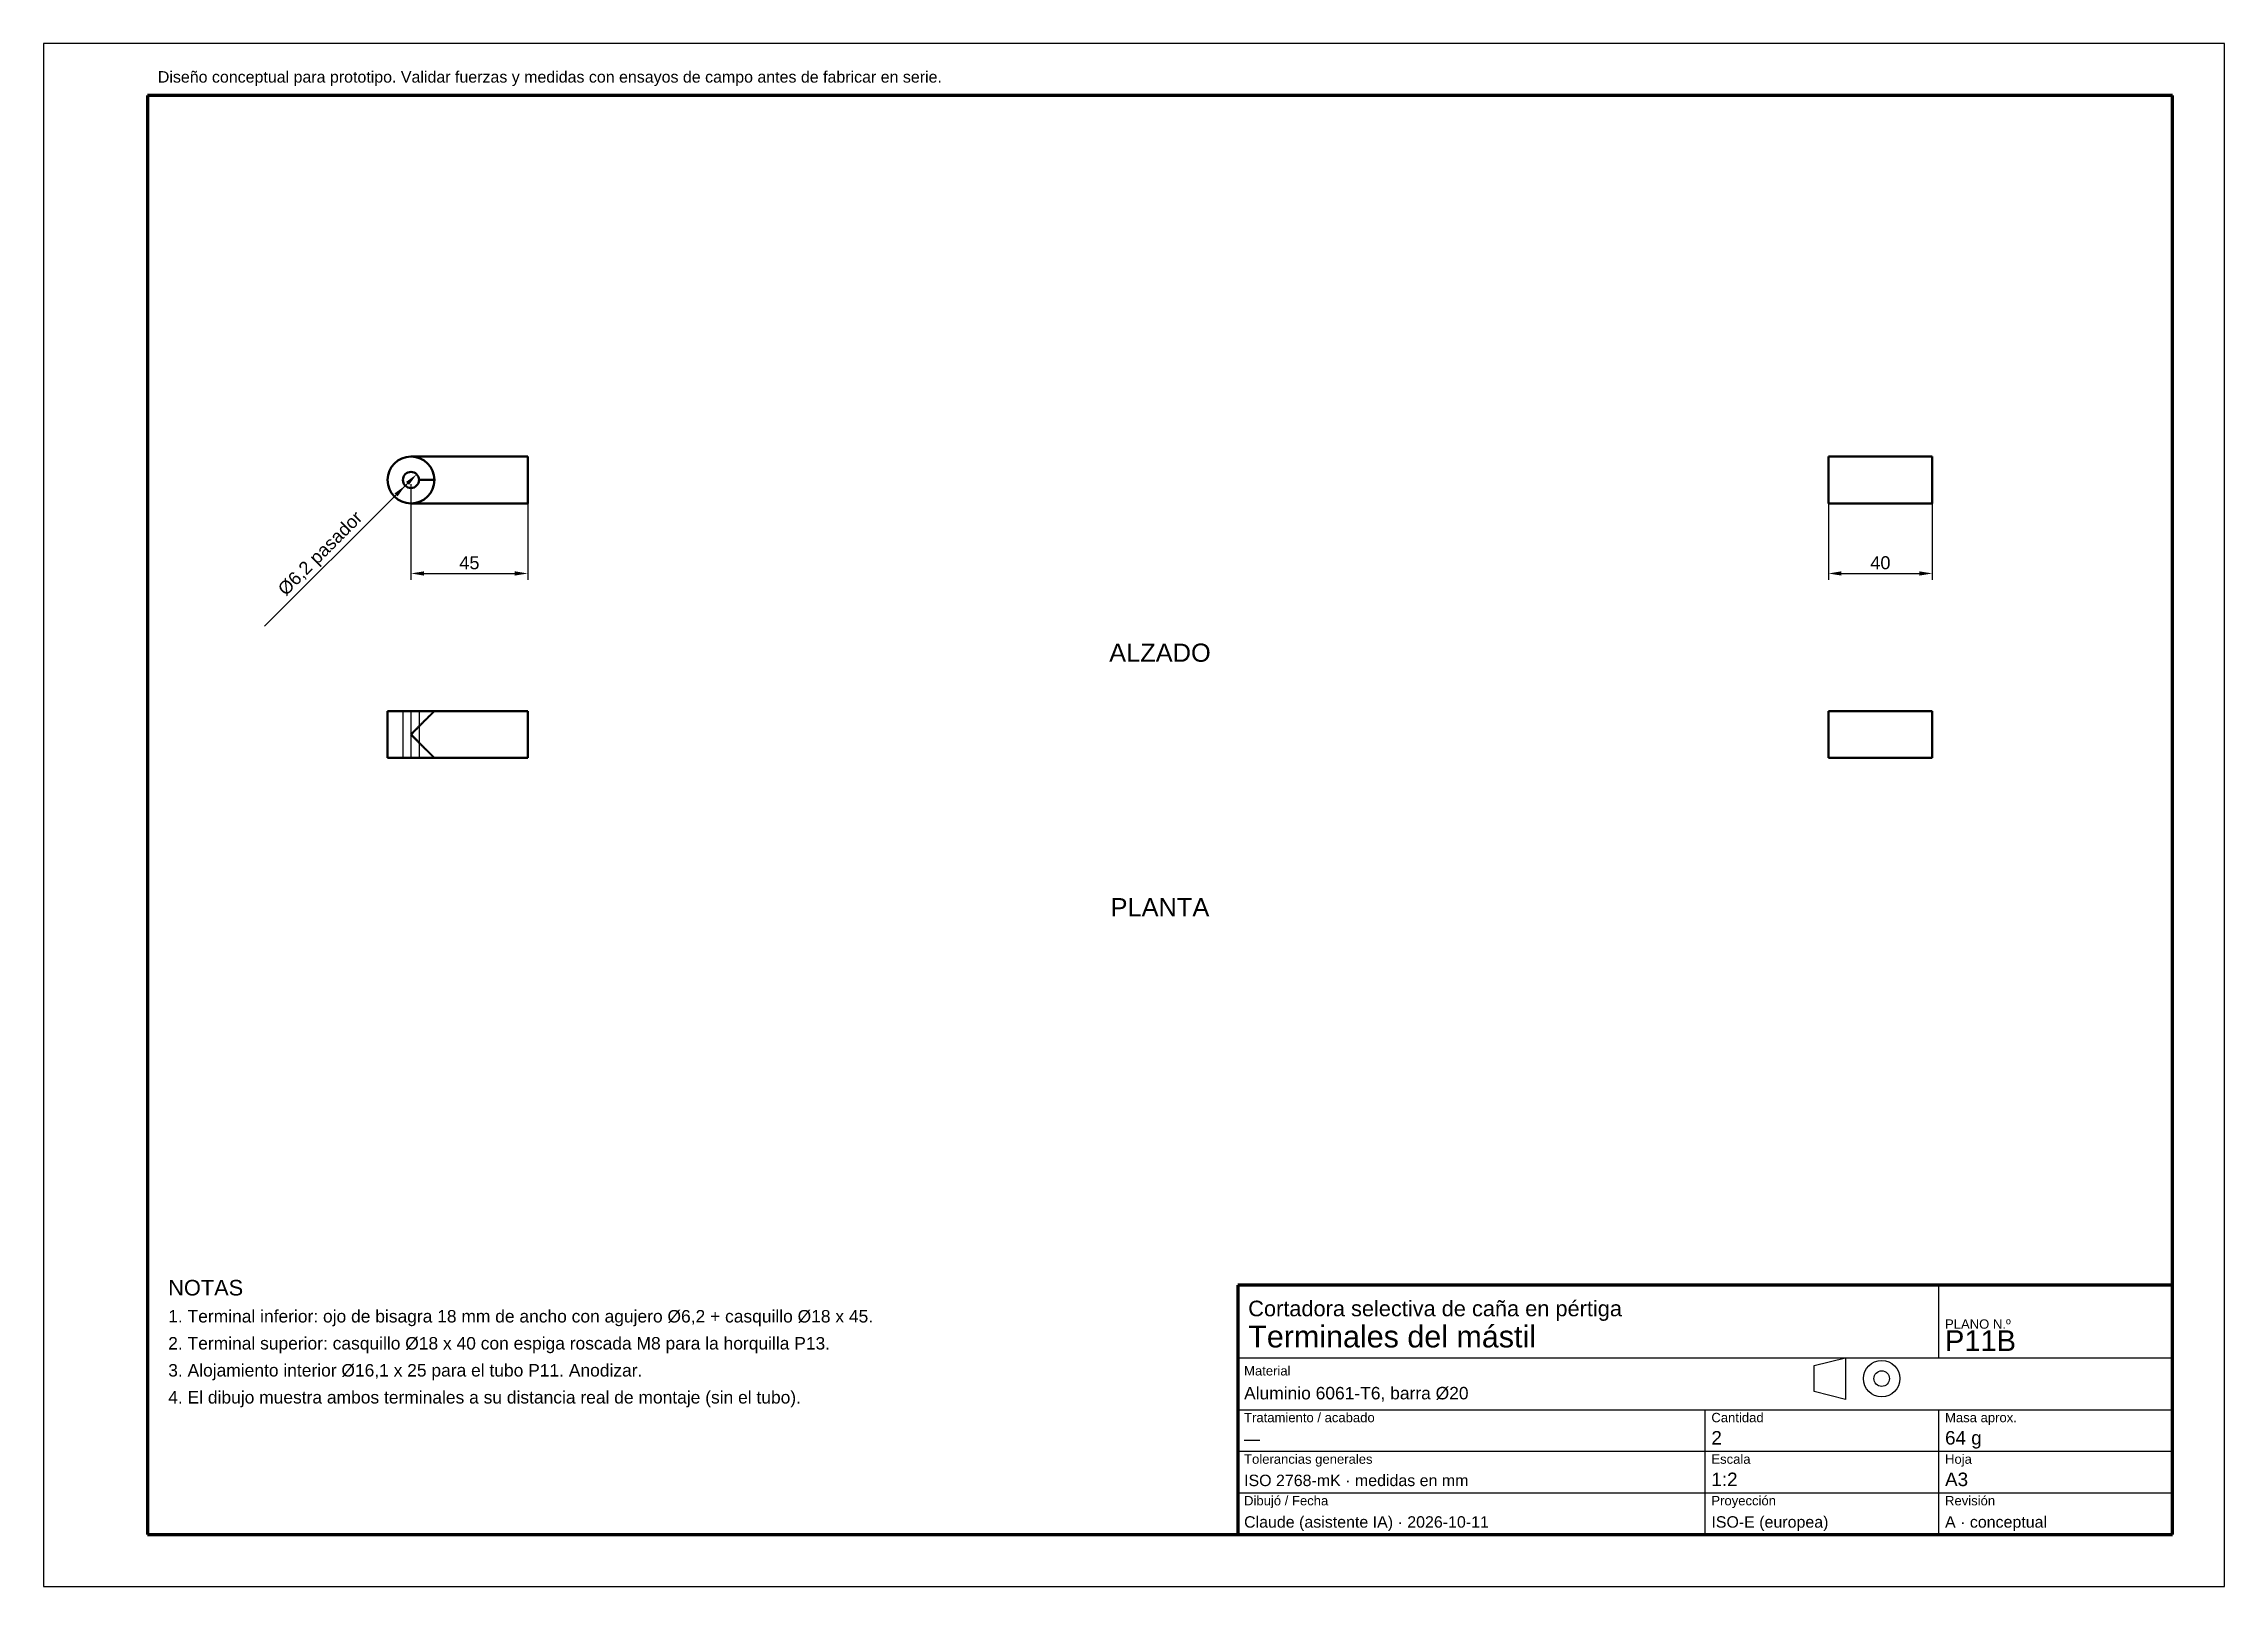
# Model space of a CAD drawing. Header units: millimetres. Extents: x 0 to 840, y 0 to 594.
import ezdxf
from ezdxf.enums import TextEntityAlignment as Align

# ---------------------------------------------------------------- set-up
doc = ezdxf.new("R2010")
doc.units = ezdxf.units.MM
doc.header["$LTSCALE"] = 2
doc.linetypes.add('ACAD_ISO02W100', pattern=[15, 12, -3])
for name, color, linetype, lineweight in [('COTAS', 4, 'Continuous', 18), ('MARCO', 7, 'Continuous', 70), ('OCULTAS', 8, 'ACAD_ISO02W100', 25), ('TEXTO', 7, 'Continuous', 25), ('VISIBLE', 7, 'Continuous', 50)]:
    doc.layers.add(name, color=color, linetype=linetype, lineweight=lineweight)
doc.styles.get("Standard").update_dxf_attribs({"font": 'arial.ttf'})
doc.dimstyles.new('ISO25', dxfattribs={"dimscale": 2, "dimtxt": 2.5, "dimasz": 2.5, "dimexe": 1.25, "dimexo": 0.8, "dimgap": 0.8, "dimtad": 1, "dimdec": 1, "dimtxsty": 'Standard', "dimcen": 2.5, "dimclrd": 4, "dimclre": 4, "dimclrt": 7, "dimazin": 3, "dimtfac": 1, "dimtmove": 0, "dimatfit": 3})

msp = doc.modelspace()

# ---------------------------------------------------------------- linework, layer by layer
at = {"layer": 'MARCO'}
for p, q in [((820, 574), (40, 574)), ((40, 574), (40, 20)), ((820, 20), (820, 574)), ((820, 116), (460, 116)), ((460, 116), (460, 20)), ((820, 20), (820, 116)), ((40, 20), (820, 20)), ((460, 20), (820, 20))]:
    msp.add_line(p, q, dxfattribs=at)
at = {"layer": 'OCULTAS'}
for p, q in [((144.6, 426), (150.5, 426)), ((138.4, 337), (138.4, 319)), ((141.5, 337), (141.5, 328)), ((144.6, 337), (150.5, 337)), ((144.6, 337), (144.6, 319)), ((141.5, 328), (141.5, 319)), ((144.6, 319), (150.5, 319))]:
    msp.add_line(p, q, dxfattribs=at)
for radius, start, end in [(9, 0, 270), (3.1, 0, 270), (9, -90, 0), (3.1, -90, 0)]:
    msp.add_arc((141.5, 426), radius, start, end, dxfattribs=at)
for points in [[(150.5, 426), (150.44, 427.01), (150.27, 428), (149.99, 428.97), (149.61, 429.9), (149.12, 430.79), (148.54, 431.61), (147.86, 432.36), (147.11, 433.04), (146.29, 433.62), (145.4, 434.11), (144.47, 434.49), (143.5, 434.77), (142.51, 434.94), (141.5, 435)], [(150.5, 426), (150.44, 427.01), (150.27, 428), (149.99, 428.97), (149.61, 429.9), (149.12, 430.79), (148.54, 431.61), (147.86, 432.36), (147.11, 433.04), (146.29, 433.62), (145.4, 434.11), (144.47, 434.49), (143.5, 434.77), (142.51, 434.94), (141.5, 435)], [(186.5, 417), (186.5, 417.23), (186.5, 417.89), (186.5, 418.96), (186.5, 420.39), (186.5, 422.1), (186.5, 424), (186.5, 426), (186.5, 428), (186.5, 429.9), (186.5, 431.61), (186.5, 433.04), (186.5, 434.11), (186.5, 434.77), (186.5, 435)], [(687.5, 417), (687.5, 417.23), (687.5, 417.89), (687.5, 418.96), (687.5, 420.39), (687.5, 422.1), (687.5, 424), (687.5, 426), (687.5, 428), (687.5, 429.9), (687.5, 431.61), (687.5, 433.04), (687.5, 434.11), (687.5, 434.77), (687.5, 435)], [(727.5, 417), (727.5, 417.23), (727.5, 417.89), (727.5, 418.96), (727.5, 420.39), (727.5, 422.1), (727.5, 424), (727.5, 426), (727.5, 428), (727.5, 429.9), (727.5, 431.61), (727.5, 433.04), (727.5, 434.11), (727.5, 434.77), (727.5, 435)], [(141.5, 417), (142.51, 417.06), (143.5, 417.23), (144.47, 417.51), (145.4, 417.89), (146.29, 418.38), (147.11, 418.96), (147.86, 419.64), (148.54, 420.39), (149.12, 421.21), (149.61, 422.1), (149.99, 423.03), (150.27, 424), (150.44, 424.99), (150.5, 426)], [(141.5, 417), (142.51, 417.06), (143.5, 417.23), (144.47, 417.51), (145.4, 417.89), (146.29, 418.38), (147.11, 418.96), (147.86, 419.64), (148.54, 420.39), (149.12, 421.21), (149.61, 422.1), (149.99, 423.03), (150.27, 424), (150.44, 424.99), (150.5, 426)], [(132.5, 337), (132.56, 337), (132.73, 337), (133.01, 337), (133.39, 337), (133.88, 337), (134.46, 337), (135.14, 337), (135.89, 337), (136.71, 337), (137.6, 337), (138.53, 337), (139.5, 337), (140.49, 337), (141.5, 337)], [(144.6, 337), (144.52, 337), (144.29, 337), (143.92, 337), (143.43, 337), (142.85, 337), (142.19, 337), (141.5, 337), (140.81, 337), (140.15, 337), (139.57, 337), (139.08, 337), (138.71, 337), (138.48, 337), (138.4, 337)], [(141.5, 328), (142.51, 329.01), (143.5, 330), (144.47, 330.97), (145.4, 331.9), (146.29, 332.79), (147.11, 333.61), (147.86, 334.36), (148.54, 335.04), (149.12, 335.62), (149.61, 336.11), (149.99, 336.49), (150.27, 336.77), (150.44, 336.94), (150.5, 337)], [(141.5, 337), (142.51, 337), (143.5, 337), (144.47, 337), (145.4, 337), (146.29, 337), (147.11, 337), (147.86, 337), (148.54, 337), (149.12, 337), (149.61, 337), (149.99, 337), (150.27, 337), (150.44, 337), (150.5, 337)], [(141.5, 337), (141.85, 337), (142.19, 337), (142.52, 337), (142.85, 337), (143.15, 337), (143.43, 337), (143.69, 337), (143.92, 337), (144.12, 337), (144.29, 337), (144.43, 337), (144.52, 337), (144.58, 337), (144.6, 337)], [(186.5, 328), (186.5, 329.01), (186.5, 330), (186.5, 330.97), (186.5, 331.9), (186.5, 332.79), (186.5, 333.61), (186.5, 334.36), (186.5, 335.04), (186.5, 335.62), (186.5, 336.11), (186.5, 336.49), (186.5, 336.77), (186.5, 336.94), (186.5, 337)], [(687.5, 328), (687.5, 329.01), (687.5, 330), (687.5, 330.97), (687.5, 331.9), (687.5, 332.79), (687.5, 333.61), (687.5, 334.36), (687.5, 335.04), (687.5, 335.62), (687.5, 336.11), (687.5, 336.49), (687.5, 336.77), (687.5, 336.94), (687.5, 337)], [(727.5, 328), (727.5, 329.01), (727.5, 330), (727.5, 330.97), (727.5, 331.9), (727.5, 332.79), (727.5, 333.61), (727.5, 334.36), (727.5, 335.04), (727.5, 335.62), (727.5, 336.11), (727.5, 336.49), (727.5, 336.77), (727.5, 336.94), (727.5, 337)], [(141.5, 328), (142.51, 326.99), (143.5, 326), (144.47, 325.03), (145.4, 324.1), (146.29, 323.21), (147.11, 322.39), (147.86, 321.64), (148.54, 320.96), (149.12, 320.38), (149.61, 319.89), (149.99, 319.51), (150.27, 319.23), (150.44, 319.06), (150.5, 319)], [(186.5, 319), (186.5, 319.06), (186.5, 319.23), (186.5, 319.51), (186.5, 319.89), (186.5, 320.38), (186.5, 320.96), (186.5, 321.64), (186.5, 322.39), (186.5, 323.21), (186.5, 324.1), (186.5, 325.03), (186.5, 326), (186.5, 326.99), (186.5, 328)], [(687.5, 319), (687.5, 319.06), (687.5, 319.23), (687.5, 319.51), (687.5, 319.89), (687.5, 320.38), (687.5, 320.96), (687.5, 321.64), (687.5, 322.39), (687.5, 323.21), (687.5, 324.1), (687.5, 325.03), (687.5, 326), (687.5, 326.99), (687.5, 328)], [(727.5, 319), (727.5, 319.06), (727.5, 319.23), (727.5, 319.51), (727.5, 319.89), (727.5, 320.38), (727.5, 320.96), (727.5, 321.64), (727.5, 322.39), (727.5, 323.21), (727.5, 324.1), (727.5, 325.03), (727.5, 326), (727.5, 326.99), (727.5, 328)], [(132.5, 319), (132.56, 319), (132.73, 319), (133.01, 319), (133.39, 319), (133.88, 319), (134.46, 319), (135.14, 319), (135.89, 319), (136.71, 319), (137.6, 319), (138.53, 319), (139.5, 319), (140.49, 319), (141.5, 319)], [(144.6, 319), (144.52, 319), (144.29, 319), (143.92, 319), (143.43, 319), (142.85, 319), (142.19, 319), (141.5, 319), (140.81, 319), (140.15, 319), (139.57, 319), (139.08, 319), (138.71, 319), (138.48, 319), (138.4, 319)], [(141.5, 319), (142.51, 319), (143.5, 319), (144.47, 319), (145.4, 319), (146.29, 319), (147.11, 319), (147.86, 319), (148.54, 319), (149.12, 319), (149.61, 319), (149.99, 319), (150.27, 319), (150.44, 319), (150.5, 319)], [(141.5, 319), (141.85, 319), (142.19, 319), (142.52, 319), (142.85, 319), (143.15, 319), (143.43, 319), (143.69, 319), (143.92, 319), (144.12, 319), (144.29, 319), (144.43, 319), (144.52, 319), (144.58, 319), (144.6, 319)]]:
    msp.add_open_spline(points, degree=1, dxfattribs=at)
for points in [[(138.4, 337), (138.41, 337), (138.42, 337), (138.45, 337), (138.48, 337), (138.53, 337), (138.57, 337), (138.64, 337), (138.71, 337), (138.79, 337), (138.88, 337), (138.98, 337), (139.08, 337), (139.19, 337), (139.31, 337), (139.44, 337), (139.57, 337), (139.71, 337), (139.85, 337), (140, 337), (140.15, 337), (140.32, 337), (140.48, 337), (140.64, 337), (140.81, 337), (141.15, 337), (141.5, 337)], [(138.4, 319), (138.41, 319), (138.42, 319), (138.45, 319), (138.48, 319), (138.53, 319), (138.57, 319), (138.64, 319), (138.71, 319), (138.79, 319), (138.88, 319), (138.98, 319), (139.08, 319), (139.19, 319), (139.31, 319), (139.44, 319), (139.57, 319), (139.71, 319), (139.85, 319), (140, 319), (140.15, 319), (140.32, 319), (140.48, 319), (140.64, 319), (140.81, 319), (141.15, 319), (141.5, 319)]]:
    msp.add_open_spline(points, degree=2, knots=[0, 0, 0, 0.071429, 0.071429, 0.142857, 0.142857, 0.214286, 0.214286, 0.285714, 0.285714, 0.357143, 0.357143, 0.428571, 0.428571, 0.5, 0.5, 0.571429, 0.571429, 0.642857, 0.642857, 0.714286, 0.714286, 0.785714, 0.785714, 0.857143, 0.857143, 1, 1, 1], dxfattribs=at)
at = {"layer": 'TEXTO'}
for p, q in [((840, 594), (0, 594)), ((0, 594), (0, 0)), ((840, 0), (840, 594)), ((730, 88), (730, 116)), ((460, 88), (820, 88)), ((682, 85), (694, 88)), ((682, 75), (682, 85)), ((694, 88), (694, 72)), ((460, 68), (820, 68)), ((640, 20), (640, 68)), ((694, 72), (682, 75)), ((730, 20), (730, 68)), ((460, 52), (820, 52)), ((460, 36), (820, 36)), ((0, 0), (840, 0))]:
    msp.add_line(p, q, dxfattribs=at)
for radius in [7, 3]:
    msp.add_circle((708, 80), radius, dxfattribs=at)
at = {"layer": 'VISIBLE'}
for p, q in [((141.5, 435), (186.5, 435)), ((687.5, 435), (727.5, 435)), ((144.6, 426), (150.5, 426)), ((141.5, 417), (186.5, 417)), ((687.5, 417), (727.5, 417)), ((132.5, 337), (132.5, 319)), ((150.5, 337), (186.5, 337)), ((687.5, 337), (727.5, 337)), ((150.5, 319), (186.5, 319)), ((687.5, 319), (727.5, 319))]:
    msp.add_line(p, q, dxfattribs=at)
for radius, start, end in [(9, 0, 270), (3.1, 0, 270), (9, -90, 0), (3.1, -90, 0)]:
    msp.add_arc((141.5, 426), radius, start, end, dxfattribs=at)
for points in [[(186.5, 435), (186.5, 434.77), (186.5, 434.11), (186.5, 433.04), (186.5, 431.61), (186.5, 429.9), (186.5, 428), (186.5, 426), (186.5, 424), (186.5, 422.1), (186.5, 420.39), (186.5, 418.96), (186.5, 417.89), (186.5, 417.23), (186.5, 417)], [(687.5, 435), (687.5, 434.77), (687.5, 434.11), (687.5, 433.04), (687.5, 431.61), (687.5, 429.9), (687.5, 428), (687.5, 426), (687.5, 424), (687.5, 422.1), (687.5, 420.39), (687.5, 418.96), (687.5, 417.89), (687.5, 417.23), (687.5, 417)], [(727.5, 435), (727.5, 434.77), (727.5, 434.11), (727.5, 433.04), (727.5, 431.61), (727.5, 429.9), (727.5, 428), (727.5, 426), (727.5, 424), (727.5, 422.1), (727.5, 420.39), (727.5, 418.96), (727.5, 417.89), (727.5, 417.23), (727.5, 417)], [(150.5, 337), (150.27, 337), (149.61, 337), (148.54, 337), (147.11, 337), (145.4, 337), (143.5, 337), (141.5, 337), (139.5, 337), (137.6, 337), (135.89, 337), (134.46, 337), (133.39, 337), (132.73, 337), (132.5, 337)], [(150.5, 337), (150.44, 336.94), (150.27, 336.77), (149.99, 336.49), (149.61, 336.11), (149.12, 335.62), (148.54, 335.04), (147.86, 334.36), (147.11, 333.61), (146.29, 332.79), (145.4, 331.9), (144.47, 330.97), (143.5, 330), (142.51, 329.01), (141.5, 328)], [(186.5, 337), (186.5, 336.77), (186.5, 336.11), (186.5, 335.04), (186.5, 333.61), (186.5, 331.9), (186.5, 330), (186.5, 328), (186.5, 326), (186.5, 324.1), (186.5, 322.39), (186.5, 320.96), (186.5, 319.89), (186.5, 319.23), (186.5, 319)], [(687.5, 337), (687.5, 336.77), (687.5, 336.11), (687.5, 335.04), (687.5, 333.61), (687.5, 331.9), (687.5, 330), (687.5, 328), (687.5, 326), (687.5, 324.1), (687.5, 322.39), (687.5, 320.96), (687.5, 319.89), (687.5, 319.23), (687.5, 319)], [(727.5, 337), (727.5, 336.77), (727.5, 336.11), (727.5, 335.04), (727.5, 333.61), (727.5, 331.9), (727.5, 330), (727.5, 328), (727.5, 326), (727.5, 324.1), (727.5, 322.39), (727.5, 320.96), (727.5, 319.89), (727.5, 319.23), (727.5, 319)], [(150.5, 319), (150.44, 319.06), (150.27, 319.23), (149.99, 319.51), (149.61, 319.89), (149.12, 320.38), (148.54, 320.96), (147.86, 321.64), (147.11, 322.39), (146.29, 323.21), (145.4, 324.1), (144.47, 325.03), (143.5, 326), (142.51, 326.99), (141.5, 328)], [(150.5, 319), (150.27, 319), (149.61, 319), (148.54, 319), (147.11, 319), (145.4, 319), (143.5, 319), (141.5, 319), (139.5, 319), (137.6, 319), (135.89, 319), (134.46, 319), (133.39, 319), (132.73, 319), (132.5, 319)]]:
    msp.add_open_spline(points, degree=1, dxfattribs=at)

# ---------------------------------------------------------------- texts
at = {"layer": 'TEXTO'}
for s, height, p in [('Diseño conceptual para prototipo. Validar fuerzas y medidas con ensayos de campo antes de fabricar en serie.', 4.4, (44, 579)), ('NOTAS', 6, (48, 112)), ('Cortadora selectiva de caña en pértiga', 6, (464, 104)), ('1. Terminal inferior: ojo de bisagra 18 mm de ancho con agujero Ø6,2 + casquillo Ø18 x 45.', 4.8, (48, 101.6)), ('Terminales del mástil', 8.4, (464, 92)), ('PLANO N.º', 3.6, (732.4, 99.2)), ('2. Terminal superior: casquillo Ø18 x 40 con espiga roscada M8 para la horquilla P13.', 4.8, (48, 91.2)), ('P11B', 8, (732.4, 90.6)), ('3. Alojamiento interior Ø16,1 x 25 para el tubo P11. Anodizar.', 4.8, (48, 80.8)), ('Material', 3.6, (462.4, 81.2)), ('Aluminio 6061-T6, barra Ø20', 4.8, (462.4, 72)), ('4. El dibujo muestra ambos terminales a su distancia real de montaje (sin el tubo).', 4.8, (48, 70.4)), ('Tratamiento / acabado', 3.6, (462.4, 63.2)), ('Cantidad', 3.6, (642.4, 63.2)), ('2', 5.2, (642.4, 54.6)), ('64 g', 5.2, (732.4, 54.6)), ('Masa aprox.', 3.6, (732.4, 63.2)), ('—', 4.4, (462.4, 54.6)), ('Tolerancias generales', 3.6, (462.4, 47.2)), ('Escala', 3.6, (642.4, 47.2)), ('Hoja', 3.6, (732.4, 47.2)), ('ISO 2768-mK · medidas en mm', 4.4, (462.4, 38.6)), ('1:2', 5.2, (642.4, 38.6)), ('A3', 5.2, (732.4, 38.6)), ('Dibujó / Fecha', 3.6, (462.4, 31.2)), ('Proyección', 3.6, (642.4, 31.2)), ('Revisión', 3.6, (732.4, 31.2)), ('Claude (asistente IA) · 2026-10-11', 4.4, (462.4, 22.6)), ('ISO-E (europea)', 4.4, (642.4, 22.6)), ('A · conceptual', 4.4, (732.4, 22.6))]:
    msp.add_text(s, height=height, dxfattribs=at).set_placement(p)
for s, p in [('ALZADO', (430, 363)), ('PLANTA', (430, 265))]:
    msp.add_text(s, height=7, dxfattribs=at).set_placement(p, align=Align.TOP_CENTER)

# ---------------------------------------------------------------- dimensions: what is measured, and where the dimension line sits
at = {"layer": 'COTAS'}
msp.add_diameter_dim_2p(p1=(143.69, 428.19), p2=(139.31, 423.81), text='%%c6,2 pasador', dimstyle='ISO25', override={"dimtmove": 0}, dxfattribs=at).render()
for base, p1, p2 in [((141.5, 390), (141.5, 426), (186.5, 426)), ((687.5, 390), (687.5, 426), (727.5, 426))]:
    msp.add_linear_dim(base=base, p1=p1, p2=p2, dimstyle='ISO25', dxfattribs=at).render()

doc.saveas('drawing.dxf')
